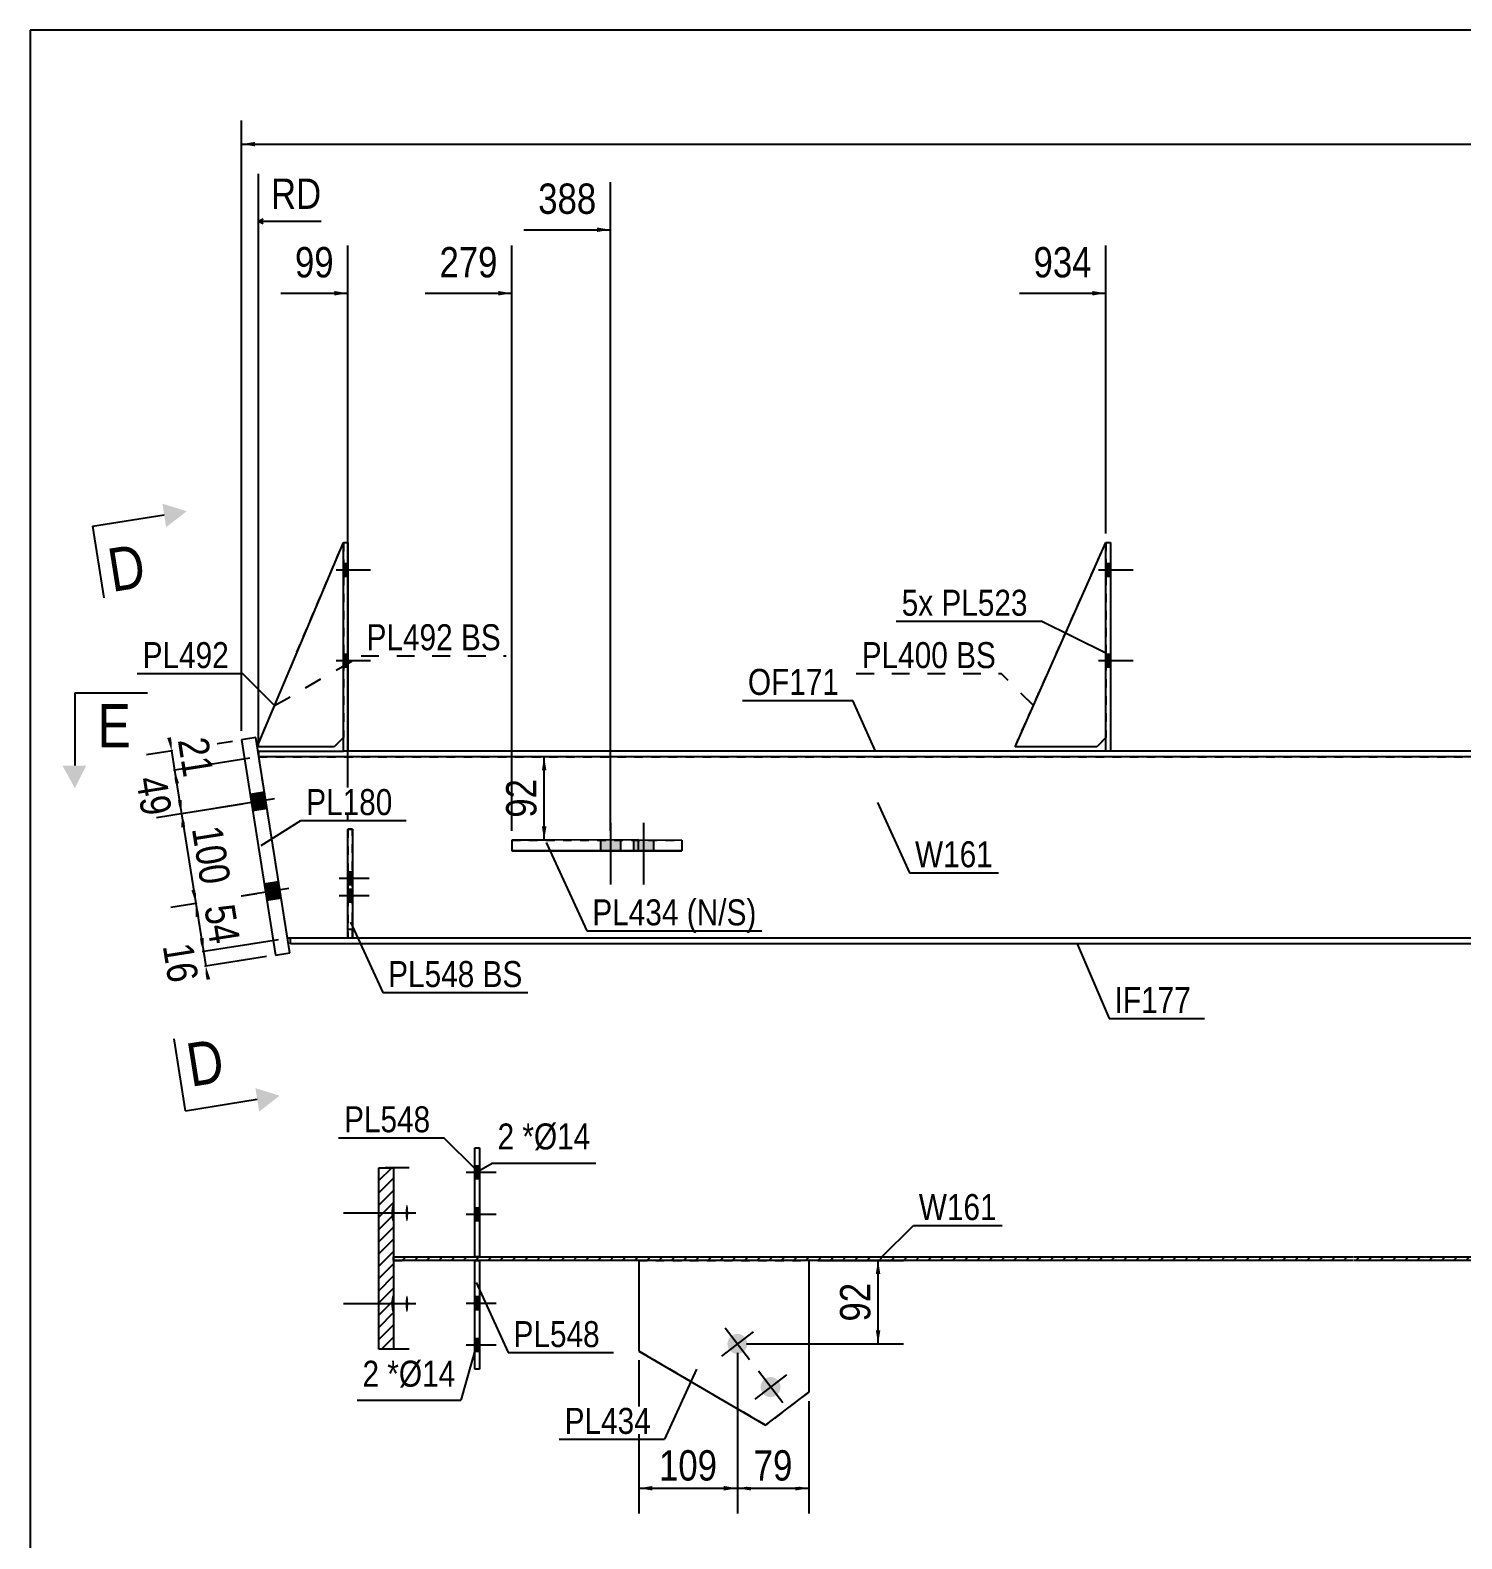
# Model space of a CAD drawing. Header units: millimetres. Extents: x -28 to 375, y -187 to 90.
# Drawn here: x -25.2 to 132.5, y -76.2 to 90 of the extents above; entities that cross this region are included whole.
import ezdxf

# ---------------------------------------------------------------- set-up
doc = ezdxf.new("R2010")
doc.units = ezdxf.units.MM
doc.linetypes.add('DXK_LINE_DOT1', pattern=[1.8814, 0.9407, -0.9407])
doc.linetypes.add('DXK_LINE_DOT2', pattern=[3.9198, 1.9599, -1.9599])
doc.styles.add('Arial Narrow', font='ARIALN.TTF', dxfattribs={"height": 0.2})

# ---------------------------------------------------------------- blocks, each defined once
blk = doc.blocks.new('Unknown-626819748-1210')
at = {"color": 5, "linetype": 'Continuous'}
for p, q in [((374.82, 90.05), (-25.18, 90.05)), ((-25.18, 90.05), (-25.18, -186.95))]:
    blk.add_line(p, q, dxfattribs=at)
blk = doc.blocks.new('Part-626819748-1456 - 1231')
at = {"color": 2, "linetype": 'Continuous'}
for p, q in [((93.32, 10.6), (93.32, 33.6)), ((93.32, 33.6), (93.82, 33.6)), ((93.82, 33.6), (93.82, 10.6)), ((93.82, 10.6), (93.32, 10.6))]:
    blk.add_line(p, q, dxfattribs=at)
blk = doc.blocks.new('Part-626819748-2489 - 1231')
at = {"color": 7, "linetype": 'DXK_LINE_DOT1'}
for p, q in [((83.32, 11.1), (93.32, 33.6)), ((93.32, 12.1), (92.32, 11.1)), ((92.32, 11.1), (83.32, 11.1))]:
    blk.add_line(p, q, dxfattribs=at)
blk = doc.blocks.new('Part-626819748-1325 - 1231')
at = {"color": 2, "linetype": 'Continuous'}
for p, q in [((3.48, -10.6), (3.48, -10)), ((9.82, -10), (3.48, -10)), ((151.95, -10.6), (3.48, -10.6)), ((151.95, -10), (10.32, -10))]:
    blk.add_line(p, q, dxfattribs=at)
at = {"color": 7, "linetype": 'DXK_LINE_DOT1'}
for p, q in [((10.32, -10), (9.82, -10)), ((151.95, -10), (151.95, -10.6))]:
    blk.add_line(p, q, dxfattribs=at)
blk = doc.blocks.new('Bolt-626819748-1555 - 1231')
at = {"linetype": 'Continuous'}
for points in [[(93.82, 29.9), (93.82, 31.3), (93.32, 31.3), (93.32, 29.9)], [(93.82, 29.9), (93.82, 31.3), (93.32, 31.3), (93.32, 29.9)], [(93.82, 29.9), (93.82, 31.3), (93.32, 31.3), (93.32, 29.9)], [(93.82, 19.9), (93.82, 21.3), (93.32, 21.3), (93.32, 19.9)], [(93.82, 19.9), (93.82, 21.3), (93.32, 21.3), (93.32, 19.9)], [(93.82, 19.9), (93.82, 21.3), (93.32, 21.3), (93.32, 19.9)]]:
    blk.add_hatch(color=3, dxfattribs=at).paths.add_polyline_path(points)
at = {"color": 3, "linetype": 'Continuous'}
for p, q in [((92.52, 30.6), (96.32, 30.6)), ((92.52, 30.6), (96.32, 30.6)), ((92.52, 30.6), (96.32, 30.6)), ((93.32, 31.3), (93.82, 31.3)), ((93.32, 31.3), (93.82, 31.3)), ((93.32, 31.3), (93.82, 31.3)), ((93.32, 29.9), (93.82, 29.9)), ((93.32, 29.9), (93.82, 29.9)), ((93.32, 29.9), (93.82, 29.9)), ((92.52, 20.6), (96.32, 20.6)), ((92.52, 20.6), (96.32, 20.6)), ((92.52, 20.6), (96.32, 20.6)), ((93.32, 21.3), (93.82, 21.3)), ((93.32, 21.3), (93.82, 21.3)), ((93.32, 21.3), (93.82, 21.3)), ((93.32, 19.9), (93.82, 19.9)), ((93.32, 19.9), (93.82, 19.9)), ((93.32, 19.9), (93.82, 19.9))]:
    blk.add_line(p, q, dxfattribs=at)
blk = doc.blocks.new('Bolt-626819748-1257 - 1231')
at = {"linetype": 'Continuous'}
for points in [[(39.85, 0.82), (37.65, 0.82), (37.65, -0.38), (39.85, -0.38)], [(43.5, 0.82), (41.3, 0.82), (41.3, -0.38), (43.5, -0.38)]]:
    blk.add_hatch(color=3, dxfattribs=at).paths.add_polyline_path(points)
at = {"color": 3, "linetype": 'Continuous'}
for p, q in [((38.75, 2.72), (38.75, -4.08)), ((42.4, 2.73), (42.4, -4.07)), ((37.65, 0.82), (37.65, -0.38)), ((39.85, 0.82), (39.85, -0.38)), ((41.3, 0.82), (41.3, -0.38)), ((43.5, 0.82), (43.5, -0.38))]:
    blk.add_line(p, q, dxfattribs=at)
blk = doc.blocks.new('Part-626819748-2485 - 1231')
at = {"color": 7, "linetype": 'DXK_LINE_DOT1'}
for p, q in [((-0.18, 11.1), (9.32, 33.6)), ((9.32, 12.1), (8.32, 11.1)), ((8.32, 11.1), (-0.18, 11.1))]:
    blk.add_line(p, q, dxfattribs=at)
blk = doc.blocks.new('Part-626819748-1281 - 1231')
at = {"color": 2, "linetype": 'Continuous'}
for p, q in [((-0.33, 12.1), (-1.91, 11.85)), ((-1.91, 11.85), (1.85, -11.85)), ((3.43, -11.6), (-0.33, 12.1)), ((1.85, -11.85), (3.43, -11.6))]:
    blk.add_line(p, q, dxfattribs=at)
blk = doc.blocks.new('Part-626819748-1303 - 1231')
at = {"color": 2, "linetype": 'Continuous'}
for p, q in [((0, 10), (0, 10.6)), ((0, 10.6), (9.32, 10.6)), ((354.37, 10), (0, 10)), ((93.32, 10.6), (9.82, 10.6)), ((177.32, 10.6), (93.82, 10.6))]:
    blk.add_line(p, q, dxfattribs=at)
at = {"color": 7, "linetype": 'DXK_LINE_DOT1'}
for p, q in [((9.82, 10.6), (9.32, 10.6)), ((93.82, 10.6), (93.32, 10.6))]:
    blk.add_line(p, q, dxfattribs=at)
blk = doc.blocks.new('Part-626819748-1400 - 1231')
at = {"color": 2, "linetype": 'Continuous'}
for p, q in [((9.32, 10.6), (9.32, 33.6)), ((9.32, 33.6), (9.82, 33.6)), ((9.82, 33.6), (9.82, 10.6)), ((9.82, 10.6), (9.32, 10.6))]:
    blk.add_line(p, q, dxfattribs=at)
blk = doc.blocks.new('Part-626819748-1422 - 1231')
at = {"color": 2, "linetype": 'Continuous'}
for p, q in [((-0.18, 11.1), (9.32, 33.6)), ((9.32, 12.1), (8.32, 11.1)), ((8.32, 11.1), (-0.18, 11.1))]:
    blk.add_line(p, q, dxfattribs=at)
at = {"color": 7, "linetype": 'DXK_LINE_DOT1'}
blk.add_line((9.32, 33.6), (9.32, 12.1), dxfattribs=at)
blk = doc.blocks.new('Part-626819748-1444 - 1231')
at = {"color": 2, "linetype": 'Continuous'}
for p, q in [((9.82, -10), (9.82, 2)), ((9.82, 2), (10.32, 2)), ((10.32, 2), (10.32, -10)), ((10.32, -10), (9.82, -10))]:
    blk.add_line(p, q, dxfattribs=at)
at = {"color": 7, "linetype": 'DXK_LINE_DOT1'}
blk.add_line((9.82, -9), (10.32, -9), dxfattribs=at)
blk = doc.blocks.new('Part-626819748-2478 - 1231')
at = {"color": 2, "linetype": 'Continuous'}
for p, q in [((83.32, 11.1), (93.32, 33.6)), ((93.32, 12.1), (92.32, 11.1)), ((92.32, 11.1), (83.32, 11.1))]:
    blk.add_line(p, q, dxfattribs=at)
at = {"color": 7, "linetype": 'DXK_LINE_DOT1'}
blk.add_line((93.32, 33.6), (93.32, 12.1), dxfattribs=at)
blk = doc.blocks.new('Part-626819748-1512 - 1231')
at = {"color": 2, "linetype": 'Continuous'}
for p, q in [((41.85, 0.83), (27.88, 0.82)), ((27.88, 0.82), (27.88, -0.38)), ((41.85, -0.37), (41.85, 0.83)), ((41.85, 0.83), (46.61, 0.82)), ((46.61, 0.82), (46.61, -0.38)), ((41.85, -0.37), (27.88, -0.38)), ((27.88, -0.38), (46.61, -0.38)), ((27.88, -0.38), (27.88, -0.38)), ((27.88, -0.38), (27.88, -0.38)), ((46.61, -0.38), (41.85, -0.37)), ((46.61, -0.38), (46.61, -0.38)), ((46.61, -0.38), (46.61, -0.38))]:
    blk.add_line(p, q, dxfattribs=at)
at = {"color": 7, "linetype": 'DXK_LINE_DOT1'}
blk.add_line((27.88, 0.82), (46.61, 0.82), dxfattribs=at)
blk = doc.blocks.new('Bolt-626819748-2490 - 1231')
at = {"linetype": 'Continuous'}
for points in [[(9.82, -2.69), (9.82, -4.09), (10.32, -4.09), (10.32, -2.69)], [(9.82, -4.6), (9.82, -6), (10.32, -6), (10.32, -4.6)]]:
    blk.add_hatch(color=3, dxfattribs=at).paths.add_polyline_path(points)
at = {"color": 3, "linetype": 'Continuous'}
for p, q in [((9.82, -2.69), (10.32, -2.69)), ((8.87, -3.39), (12.17, -3.39)), ((9.82, -4.09), (10.32, -4.09)), ((9.82, -4.6), (10.32, -4.6)), ((8.87, -5.3), (12.17, -5.3)), ((9.82, -6), (10.32, -6))]:
    blk.add_line(p, q, dxfattribs=at)
blk = doc.blocks.new('Part-626819748-1550 - 1231')
at = {"color": 7, "linetype": 'DXK_LINE_DOT1'}
for p, q in [((3.18, -10), (0, 10)), ((0, 10), (354.37, 10)), ((9.82, -10), (3.48, -10)), ((345.01, -10), (10.32, -10))]:
    blk.add_line(p, q, dxfattribs=at)
at = {"color": 2, "linetype": 'Continuous'}
blk.add_line((3.48, -10), (3.18, -10), dxfattribs=at)
blk = doc.blocks.new('Bolt-626819748-1551 - 1231')
at = {"linetype": 'Continuous'}
for points in [[(-0.96, 5.83), (-0.67, 4.05), (0.91, 4.3), (0.62, 6.08)], [(-0.96, 5.83), (-0.67, 4.05), (0.91, 4.3), (0.62, 6.08)], [(0.61, -4.05), (0.9, -5.83), (2.48, -5.58), (2.19, -3.8)], [(0.61, -4.05), (0.9, -5.83), (2.48, -5.58), (2.19, -3.8)]]:
    blk.add_hatch(color=3, dxfattribs=at).paths.add_polyline_path(points)
at = {"color": 3, "linetype": 'Continuous'}
for p, q in [((1.75, 5.35), (-4.67, 4.33)), ((1.75, 5.35), (-4.67, 4.33)), ((0.62, 6.08), (-0.96, 5.83)), ((0.62, 6.08), (-0.96, 5.83)), ((0.91, 4.3), (-0.67, 4.05)), ((0.91, 4.3), (-0.67, 4.05)), ((3.32, -4.53), (-3.1, -5.55)), ((3.32, -4.53), (-3.1, -5.55)), ((2.19, -3.8), (0.61, -4.05)), ((2.19, -3.8), (0.61, -4.05)), ((2.48, -5.58), (0.9, -5.83)), ((2.48, -5.58), (0.9, -5.83))]:
    blk.add_line(p, q, dxfattribs=at)
blk = doc.blocks.new('Bolt-626819748-1553 - 1231')
at = {"linetype": 'Continuous'}
for points in [[(9.82, 29.9), (9.82, 31.3), (9.32, 31.3), (9.32, 29.9)], [(9.82, 29.9), (9.82, 31.3), (9.32, 31.3), (9.32, 29.9)], [(9.82, 29.9), (9.82, 31.3), (9.32, 31.3), (9.32, 29.9)], [(9.82, 19.9), (9.82, 21.3), (9.32, 21.3), (9.32, 19.9)], [(9.82, 19.9), (9.82, 21.3), (9.32, 21.3), (9.32, 19.9)], [(9.82, 19.9), (9.82, 21.3), (9.32, 21.3), (9.32, 19.9)]]:
    blk.add_hatch(color=3, dxfattribs=at).paths.add_polyline_path(points)
at = {"color": 3, "linetype": 'Continuous'}
for p, q in [((8.52, 30.6), (12.32, 30.6)), ((8.52, 30.6), (12.32, 30.6)), ((8.52, 30.6), (12.32, 30.6)), ((9.32, 31.3), (9.82, 31.3)), ((9.32, 31.3), (9.82, 31.3)), ((9.32, 31.3), (9.82, 31.3)), ((9.32, 29.9), (9.82, 29.9)), ((9.32, 29.9), (9.82, 29.9)), ((9.32, 29.9), (9.82, 29.9)), ((8.52, 20.6), (12.32, 20.6)), ((8.52, 20.6), (12.32, 20.6)), ((8.52, 20.6), (12.32, 20.6)), ((9.32, 21.3), (9.82, 21.3)), ((9.32, 21.3), (9.82, 21.3)), ((9.32, 21.3), (9.82, 21.3)), ((9.32, 19.9), (9.82, 19.9)), ((9.32, 19.9), (9.82, 19.9)), ((9.32, 19.9), (9.82, 19.9))]:
    blk.add_line(p, q, dxfattribs=at)
blk = doc.blocks.new('Part-626819748-2482 - 1231')
at = {"color": 7, "linetype": 'DXK_LINE_DOT1'}
for p, q in [((9.82, 2), (9.82, -10)), ((10.32, 2), (9.82, 2)), ((10.32, -10), (10.32, 2))]:
    blk.add_line(p, q, dxfattribs=at)
blk = doc.blocks.new('Bolt-626819748-2505 - 1231')
at = {"color": 3, "linetype": 'DXK_LINE_DOT2'}
for p, q in [((9.82, -2.69), (10.32, -2.69)), ((8.87, -3.39), (12.17, -3.39)), ((9.82, -4.09), (10.32, -4.09)), ((9.82, -4.6), (10.32, -4.6)), ((8.87, -5.3), (12.17, -5.3)), ((9.82, -6), (10.32, -6))]:
    blk.add_line(p, q, dxfattribs=at)
blk = doc.blocks.new('Part-626819748-2295 - 2293')
at = {"linetype": 'Continuous'}
h = blk.add_hatch(dxfattribs=at)
h.set_pattern_fill('', scale=0.3, style=0, pattern_type=0)
h.set_pattern_definition([(45, (14.8545, -55.2886), (-0.67352, 0.67352), [])])
h.paths.add_polyline_path([(13.23, -55.29), (14.85, -55.29), (14.85, -35.29), (13.23, -35.29)])
at = {"color": 7, "linetype": 'DXK_LINE_DOT1'}
for p, q in [((14.85, -35.29), (13.23, -35.29)), ((14.85, -55.29), (13.23, -55.29))]:
    blk.add_line(p, q, dxfattribs=at)
at = {"color": 2, "linetype": 'Continuous'}
for p, q in [((13.23, -55.29), (13.23, -35.29)), ((13.23, -35.29), (14.85, -35.29)), ((16.57, -35.29), (14.85, -35.29)), ((14.85, -35.29), (14.85, -55.29)), ((14.85, -55.29), (13.23, -55.29)), ((16.57, -55.29), (14.85, -55.29))]:
    blk.add_line(p, q, dxfattribs=at)
blk = doc.blocks.new('Part-626819748-2311 - 2293')
at = {"linetype": 'Continuous'}
h = blk.add_hatch(dxfattribs=at)
h.set_pattern_fill('', scale=0.3, style=0, pattern_type=0)
h.set_pattern_definition([(45, (332.3552, -45.4886), (-0.6735192, 0.6735192), [])])
h.paths.add_polyline_path([(14.85, -45.49), (332.36, -45.49), (332.36, -45.09), (14.85, -45.09)])
at = {"color": 7, "linetype": 'DXK_LINE_DOT1'}
for p, q in [((14.85, -45.09), (16.57, -45.09)), ((14.85, -45.49), (16.57, -45.49))]:
    blk.add_line(p, q, dxfattribs=at)
at = {"color": 2, "linetype": 'Continuous'}
for p, q in [((14.85, -45.49), (14.85, -45.09)), ((14.85, -45.09), (120.6, -45.09)), ((120.6, -45.49), (14.85, -45.49)), ((120.7, -45.09), (242.95, -45.09)), ((242.95, -45.49), (120.7, -45.49))]:
    blk.add_line(p, q, dxfattribs=at)
blk = doc.blocks.new('Part-626819748-3486 - 2293')
at = {"color": 2, "linetype": 'Continuous'}
for p, q in [((23.81, -45.09), (23.81, -33.09)), ((23.81, -33.09), (24.31, -33.09)), ((24.31, -33.09), (24.31, -45.09))]:
    blk.add_line(p, q, dxfattribs=at)
at = {"color": 7, "linetype": 'DXK_LINE_DOT1'}
blk.add_line((24.31, -45.09), (23.81, -45.09), dxfattribs=at)
blk = doc.blocks.new('Bolt-626819748-2306 - 2293')
at = {"linetype": 'Continuous'}
for points in [[(14.61, -40.29), (14.61, -40.1), (14.62, -39.92), (14.64, -39.76), (14.66, -39.62), (14.68, -39.51), (14.71, -39.43), (14.74, -39.39), (14.77, -39.39), (14.79, -39.43), (14.82, -39.51), (14.84, -39.62), (14.86, -39.76), (14.88, -39.92), (14.89, -40.1), (14.89, -40.29), (14.89, -40.48), (14.88, -40.65), (14.86, -40.82), (14.84, -40.96), (14.82, -41.07), (14.79, -41.14), (14.77, -41.18), (14.74, -41.18), (14.71, -41.14), (14.68, -41.07), (14.66, -40.96), (14.64, -40.82), (14.62, -40.65), (14.61, -40.48)], [(16.18, -40.29), (16.18, -40.1), (16.19, -39.92), (16.21, -39.76), (16.23, -39.62), (16.25, -39.51), (16.28, -39.43), (16.31, -39.39), (16.34, -39.39), (16.36, -39.43), (16.39, -39.51), (16.42, -39.62), (16.44, -39.76), (16.45, -39.92), (16.46, -40.1), (16.46, -40.29), (16.46, -40.48), (16.45, -40.65), (16.44, -40.82), (16.42, -40.96), (16.39, -41.07), (16.36, -41.14), (16.34, -41.18), (16.31, -41.18), (16.28, -41.14), (16.25, -41.07), (16.23, -40.96), (16.21, -40.82), (16.19, -40.65), (16.18, -40.48)], [(14.61, -50.29), (14.61, -50.1), (14.62, -49.92), (14.64, -49.76), (14.66, -49.62), (14.68, -49.51), (14.71, -49.43), (14.74, -49.39), (14.77, -49.39), (14.79, -49.43), (14.82, -49.51), (14.84, -49.62), (14.86, -49.76), (14.88, -49.92), (14.89, -50.1), (14.89, -50.29), (14.89, -50.48), (14.88, -50.65), (14.86, -50.82), (14.84, -50.96), (14.82, -51.07), (14.79, -51.14), (14.77, -51.18), (14.74, -51.18), (14.71, -51.14), (14.68, -51.07), (14.66, -50.96), (14.64, -50.82), (14.62, -50.65), (14.61, -50.48)], [(16.18, -50.29), (16.18, -50.1), (16.19, -49.92), (16.21, -49.76), (16.23, -49.62), (16.25, -49.51), (16.28, -49.43), (16.31, -49.39), (16.34, -49.39), (16.36, -49.43), (16.39, -49.51), (16.42, -49.62), (16.44, -49.76), (16.45, -49.92), (16.46, -50.1), (16.46, -50.29), (16.46, -50.48), (16.45, -50.65), (16.44, -50.82), (16.42, -50.96), (16.39, -51.07), (16.36, -51.14), (16.34, -51.18), (16.31, -51.18), (16.28, -51.14), (16.25, -51.07), (16.23, -50.96), (16.21, -50.82), (16.19, -50.65), (16.18, -50.48)]]:
    blk.add_hatch(color=3, dxfattribs=at).paths.add_polyline_path(points)
at = {"color": 3, "linetype": 'Continuous'}
for p, q in [((15.74, -40.29), (9.32, -40.29)), ((17.31, -40.29), (10.89, -40.29)), ((15.74, -50.29), (9.32, -50.29)), ((17.31, -50.29), (10.89, -50.29))]:
    blk.add_line(p, q, dxfattribs=at)
blk = doc.blocks.new('Bolt-626819748-2298 - 2293')
at = {"linetype": 'Continuous'}
for points in [[(51.86, -55.36), (51.74, -55.17), (51.66, -54.95), (51.63, -54.72), (51.65, -54.49), (51.72, -54.27), (51.83, -54.07), (51.97, -53.9), (52.16, -53.76), (52.36, -53.66), (52.59, -53.6), (52.82, -53.6), (53.04, -53.64), (53.26, -53.73), (53.45, -53.86), (53.6, -54.02), (53.72, -54.22), (53.8, -54.44), (53.83, -54.66), (53.81, -54.89), (53.75, -55.11), (53.64, -55.32), (53.49, -55.49), (53.31, -55.63), (53.1, -55.73), (52.88, -55.78), (52.65, -55.79), (52.42, -55.75), (52.21, -55.66), (52.02, -55.53)], [(55.52, -60.12), (55.4, -59.93), (55.32, -59.71), (55.29, -59.48), (55.31, -59.25), (55.37, -59.03), (55.48, -58.83), (55.63, -58.65), (55.81, -58.51), (56.02, -58.41), (56.25, -58.36), (56.47, -58.35), (56.7, -58.4), (56.91, -58.48), (57.1, -58.61), (57.26, -58.78), (57.38, -58.98), (57.46, -59.19), (57.49, -59.42), (57.47, -59.65), (57.41, -59.87), (57.3, -60.07), (57.15, -60.25), (56.97, -60.39), (56.76, -60.49), (56.53, -60.54), (56.3, -60.55), (56.08, -60.51), (55.87, -60.42), (55.68, -60.29)]]:
    blk.add_hatch(color=3, dxfattribs=at).paths.add_polyline_path(points)
at = {"color": 3, "linetype": 'Continuous'}
for p, q in [((54.07, -56.44), (51.39, -52.95)), ((54.48, -53.35), (50.99, -56.04)), ((58.13, -58.11), (54.65, -60.79)), ((57.73, -61.2), (55.05, -57.71))]:
    blk.add_line(p, q, dxfattribs=at)
blk = doc.blocks.new('Part-626819748-2338 - 2293')
at = {"color": 2, "linetype": 'Continuous'}
for p, q in [((41.86, -45.49), (41.86, -55.49)), ((60.6, -45.49), (60.6, -60)), ((41.86, -55.49), (41.86, -55.49)), ((41.86, -55.49), (55.83, -63.66)), ((55.83, -63.66), (60.6, -60)), ((60.6, -60), (60.6, -60)), ((55.83, -63.66), (55.83, -63.66))]:
    blk.add_line(p, q, dxfattribs=at)
at = {"color": 7, "linetype": 'DXK_LINE_DOT1'}
for p, q in [((41.86, -45.49), (60.6, -45.49)), ((41.86, -45.49), (60.6, -45.49)), ((55.83, -63.66), (41.86, -55.49)), ((60.6, -60), (55.83, -63.66))]:
    blk.add_line(p, q, dxfattribs=at)
blk = doc.blocks.new('Bolt-626819748-3494 - 2293')
at = {"linetype": 'Continuous'}
for points in [[(23.81, -49.49), (23.81, -50.89), (24.31, -50.89), (24.31, -49.49)], [(23.81, -54.11), (23.81, -55.51), (24.31, -55.51), (24.31, -54.11)]]:
    blk.add_hatch(color=3, dxfattribs=at).paths.add_polyline_path(points)
at = {"color": 3, "linetype": 'Continuous'}
for p, q in [((23.81, -49.49), (24.31, -49.49)), ((22.86, -50.19), (26.16, -50.19)), ((23.81, -50.89), (24.31, -50.89)), ((22.86, -54.81), (26.16, -54.81)), ((23.81, -54.11), (24.31, -54.11)), ((23.81, -55.51), (24.31, -55.51))]:
    blk.add_line(p, q, dxfattribs=at)
blk = doc.blocks.new('Part-626819748-2385 - 2293')
at = {"color": 2, "linetype": 'Continuous'}
for p, q in [((23.81, -57.49), (23.81, -45.49)), ((24.31, -45.49), (24.31, -57.49)), ((24.31, -57.49), (23.81, -57.49))]:
    blk.add_line(p, q, dxfattribs=at)
at = {"color": 7, "linetype": 'DXK_LINE_DOT1'}
blk.add_line((23.81, -45.49), (24.31, -45.49), dxfattribs=at)
blk = doc.blocks.new('Bolt-626819748-3509 - 2293')
at = {"linetype": 'Continuous'}
for points in [[(24.31, -36.47), (24.31, -35.07), (23.81, -35.07), (23.81, -36.47)], [(24.31, -41.09), (24.31, -39.69), (23.81, -39.69), (23.81, -41.09)]]:
    blk.add_hatch(color=3, dxfattribs=at).paths.add_polyline_path(points)
at = {"color": 3, "linetype": 'Continuous'}
for p, q in [((22.86, -35.77), (26.16, -35.77)), ((23.81, -35.07), (24.31, -35.07)), ((23.81, -36.47), (24.31, -36.47)), ((23.81, -39.69), (24.31, -39.69)), ((22.86, -40.39), (26.16, -40.39)), ((23.81, -41.09), (24.31, -41.09))]:
    blk.add_line(p, q, dxfattribs=at)
blk = doc.blocks.new('StraightDimension-626819748-1560 - 1231')
at = {"linetype": 'Continuous'}
for points in [[(-9.59, 12.15), (-9.6, 10.63), (-10.09, 12.07)], [(-9.28, 7.01), (-9.27, 8.53), (-8.79, 7.08)]]:
    blk.add_hatch(color=4, dxfattribs=at).paths.add_polyline_path(points)
at = {"color": 4, "linetype": 'Continuous'}
for p, q in [((-2.9, 11.69), (-12.37, 10.19)), ((-9.6, 10.63), (-9.27, 8.53)), ((-0.99, 9.84), (-12.03, 8.09))]:
    blk.add_line(p, q, dxfattribs=at)
at = {"color": 0}
blk.add_wipeout([(-8.84, 6.8), (-4, 7.57), (-4.89, 13.17), (-9.73, 12.4)], dxfattribs=at)
at = {"color": 4, "style": 'Arial Narrow'}
blk.add_text('21', height=3.34, rotation=-80.9647, dxfattribs=at).set_placement((-8.93, 11.82))
blk = doc.blocks.new('StraightDimension-626819748-1580 - 1231')
at = {"linetype": 'Continuous'}
for points in [[(-9.28, 7.01), (-9.27, 8.53), (-8.79, 7.08)], [(-8.49, 5.24), (-8.5, 3.72), (-8.99, 5.16)]]:
    blk.add_hatch(color=4, dxfattribs=at).paths.add_polyline_path(points)
at = {"color": 4, "linetype": 'Continuous'}
for p, q in [((-0.99, 9.84), (-11.84, 8.12)), ((-9.27, 8.53), (-8.5, 3.72)), ((-1.8, 4.78), (-11.07, 3.31))]:
    blk.add_line(p, q, dxfattribs=at)
at = {"color": 0}
blk.add_wipeout([(-13.43, 2.53), (-8.59, 3.3), (-9.48, 8.89), (-14.32, 8.13)], dxfattribs=at)
at = {"color": 4, "style": 'Arial Narrow'}
blk.add_text('49', height=3.34, rotation=-80.9647, dxfattribs=at).set_placement((-13.52, 7.54))
blk = doc.blocks.new('StraightDimension-626819748-1593 - 1231')
at = {"linetype": 'Continuous'}
for points in [[(-8.52, 2.19), (-8.5, 3.72), (-8.02, 2.27)], [(-6.92, -4.64), (-6.93, -6.16), (-7.42, -4.72)]]:
    blk.add_hatch(color=4, dxfattribs=at).paths.add_polyline_path(points)
at = {"color": 4, "linetype": 'Continuous'}
for p, q in [((-1.8, 4.78), (-11.27, 3.28)), ((-8.5, 3.72), (-6.93, -6.16)), ((-0.23, -5.1), (-9.7, -6.6))]:
    blk.add_line(p, q, dxfattribs=at)
at = {"color": 0}
blk.add_wipeout([(-6.96, -5.05), (-2.12, -4.28), (-3.34, 3.42), (-8.18, 2.65)], dxfattribs=at)
at = {"color": 4, "style": 'Arial Narrow'}
blk.add_text('100', height=3.34, rotation=-80.9647, dxfattribs=at).set_placement((-7.38, 2.07))
blk = doc.blocks.new('StraightDimension-626819748-1604 - 1231')
at = {"linetype": 'Continuous'}
for points in [[(-6.95, -7.68), (-6.93, -6.16), (-6.45, -7.6)], [(-6.08, -9.95), (-6.09, -11.47), (-6.57, -10.03)]]:
    blk.add_hatch(color=4, dxfattribs=at).paths.add_polyline_path(points)
at = {"color": 4, "linetype": 'Continuous'}
for p, q in [((-0.23, -5.1), (-9.7, -6.6)), ((-6.93, -6.16), (-6.09, -11.47)), ((2.19, -10.16), (-8.85, -11.91))]:
    blk.add_line(p, q, dxfattribs=at)
at = {"color": 0}
blk.add_wipeout([(-5.92, -11.59), (-1.08, -10.82), (-1.97, -5.23), (-6.81, -6)], dxfattribs=at)
at = {"color": 4, "style": 'Arial Narrow'}
blk.add_text('54', height=3.34, rotation=-80.9647, dxfattribs=at).set_placement((-6.01, -6.58))
blk = doc.blocks.new('StraightDimension-626819748-1625 - 1231')
at = {"linetype": 'Continuous'}
for points in [[(-6.08, -9.95), (-6.09, -11.47), (-6.57, -10.03)], [(-5.85, -14.59), (-5.83, -13.07), (-5.35, -14.52)]]:
    blk.add_hatch(color=4, dxfattribs=at).paths.add_polyline_path(points)
at = {"color": 4, "linetype": 'Continuous'}
for p, q in [((2.19, -10.16), (-8.66, -11.88)), ((-6.09, -11.47), (-5.83, -13.07)), ((0.87, -12.01), (-8.4, -13.48))]:
    blk.add_line(p, q, dxfattribs=at)
at = {"color": 0}
blk.add_wipeout([(-10.5, -15.86), (-5.67, -15.1), (-6.56, -9.5), (-11.39, -10.27)], dxfattribs=at)
at = {"color": 4, "style": 'Arial Narrow'}
blk.add_text('16', height=3.34, rotation=-80.9647, dxfattribs=at).set_placement((-10.59, -10.85))
blk = doc.blocks.new('StraightDimension-626819748-1674 - 1231')
at = {"linetype": 'Continuous'}
blk.add_hatch(color=4, dxfattribs=at).paths.add_polyline_path([(-0.41, 77.24), (-1.91, 77.49), (-0.41, 77.74)])
at = {"color": 4, "linetype": 'Continuous'}
for p, q in [((-1.91, 12.85), (-1.91, 80.09)), ((-1.91, 77.49), (354.37, 77.49))]:
    blk.add_line(p, q, dxfattribs=at)
blk = doc.blocks.new('StraightDimension-626819748-1684 - 1231')
at = {"linetype": 'Continuous'}
for points in [[(31.19, 8.5), (31.44, 10), (31.69, 8.5)], [(31.69, 2.32), (31.44, 0.82), (31.19, 2.32)]]:
    blk.add_hatch(color=4, dxfattribs=at).paths.add_polyline_path(points)
at = {"color": 4, "linetype": 'Continuous'}
for p, q in [((32.62, 10), (28.84, 10)), ((31.44, 0.82), (31.44, 10)), ((32.62, 0.82), (28.84, 0.82))]:
    blk.add_line(p, q, dxfattribs=at)
at = {"color": 0}
blk.add_wipeout([(31.29, 8.24), (26.39, 8.24), (26.39, 2.58), (31.29, 2.58)], dxfattribs=at)
at = {"color": 4, "style": 'Arial Narrow'}
blk.add_text('92', height=3.34, rotation=90.0002, dxfattribs=at).set_placement((30.59, 3.28))
blk = doc.blocks.new('StraightDimension-626819748-4926 - 1231')
at = {"linetype": 'Continuous'}
blk.add_hatch(color=4, dxfattribs=at).paths.add_polyline_path([(91.82, 61.31), (93.32, 61.06), (91.82, 60.81)])
at = {"color": 4, "linetype": 'Continuous'}
for p, q in [((93.32, 34.6), (93.32, 66.31)), ((83.8, 61.06), (93.32, 61.06))]:
    blk.add_line(p, q, dxfattribs=at)
at = {"color": 0}
blk.add_wipeout([(92.46, 62.11), (92.46, 67.01), (84.66, 67.01), (84.66, 62.11)], dxfattribs=at)
at = {"color": 4, "style": 'Arial Narrow'}
blk.add_text('934', height=3.34, dxfattribs=at).set_placement((85.36, 62.81))
blk = doc.blocks.new('StraightDimension-626819748-4927 - 1231')
at = {"linetype": 'Continuous'}
blk.add_hatch(color=4, dxfattribs=at).paths.add_polyline_path([(37.25, 68.31), (38.75, 68.06), (37.25, 67.81)])
at = {"color": 4, "linetype": 'Continuous'}
for p, q in [((38.75, 1.83), (38.75, 73.31)), ((29.22, 68.06), (38.75, 68.06))]:
    blk.add_line(p, q, dxfattribs=at)
at = {"color": 0}
blk.add_wipeout([(37.88, 69.11), (37.88, 74.01), (30.09, 74.01), (30.09, 69.11)], dxfattribs=at)
at = {"color": 4, "style": 'Arial Narrow'}
blk.add_text('388', height=3.34, dxfattribs=at).set_placement((30.79, 69.81))
blk = doc.blocks.new('StraightDimension-626819748-4928 - 1231')
at = {"linetype": 'Continuous'}
blk.add_hatch(color=4, dxfattribs=at).paths.add_polyline_path([(26.38, 61.31), (27.88, 61.06), (26.38, 60.81)])
at = {"color": 4, "linetype": 'Continuous'}
for p, q in [((27.88, 1.82), (27.88, 66.31)), ((18.35, 61.06), (27.88, 61.06))]:
    blk.add_line(p, q, dxfattribs=at)
at = {"color": 0}
blk.add_wipeout([(27.01, 62.11), (27.01, 67.01), (19.21, 67.01), (19.21, 62.11)], dxfattribs=at)
at = {"color": 4, "style": 'Arial Narrow'}
blk.add_text('279', height=3.34, dxfattribs=at).set_placement((19.91, 62.81))
blk = doc.blocks.new('StraightDimension-626819748-4929 - 1231')
at = {"linetype": 'Continuous'}
blk.add_hatch(color=4, dxfattribs=at).paths.add_polyline_path([(8.32, 61.31), (9.82, 61.06), (8.32, 60.81)])
at = {"color": 4, "linetype": 'Continuous'}
for p, q in [((9.82, 3), (9.82, 66.31)), ((2.43, 61.06), (9.82, 61.06))]:
    blk.add_line(p, q, dxfattribs=at)
at = {"color": 0, "linetype": 'Continuous'}
blk.add_wipeout([(7.59, 69.66), (7.59, 74.56), (0.65, 74.56), (0.65, 69.66)], dxfattribs=at)
at = {"color": 4, "linetype": 'Continuous'}
for p, q in [((-0.03, 11), (-0.03, 74.21)), ((0.47, 69.21), (-0.03, 68.96)), ((0.47, 68.71), (-0.03, 68.96)), ((6.89, 68.96), (-0.03, 68.96))]:
    blk.add_line(p, q, dxfattribs=at)
at = {"color": 4, "linetype": 'Continuous', "style": 'Arial Narrow'}
blk.add_text('RD', height=3.34, dxfattribs=at).set_placement((1.35, 70.36))
at = {"color": 0}
blk.add_wipeout([(8.96, 62.11), (8.96, 67.01), (3.29, 67.01), (3.29, 62.11)], dxfattribs=at)
at = {"color": 4, "style": 'Arial Narrow'}
blk.add_text('99', height=3.34, dxfattribs=at).set_placement((3.99, 62.81))
blk = doc.blocks.new('StraightDimension-626819748-2398 - 2293')
at = {"linetype": 'Continuous'}
for points in [[(67.98, -46.99), (68.23, -45.49), (68.48, -46.99)], [(68.48, -53.19), (68.23, -54.69), (67.98, -53.19)]]:
    blk.add_hatch(color=4, dxfattribs=at).paths.add_polyline_path(points)
at = {"color": 4, "linetype": 'Continuous'}
for p, q in [((61.6, -45.49), (71.03, -45.49)), ((68.23, -54.69), (68.23, -45.49)), ((53.73, -54.69), (71.03, -54.69))]:
    blk.add_line(p, q, dxfattribs=at)
at = {"color": 0}
blk.add_wipeout([(68.08, -47.26), (63.18, -47.26), (63.18, -52.93), (68.08, -52.93)], dxfattribs=at)
at = {"color": 4, "style": 'Arial Narrow'}
blk.add_text('92', height=3.34, rotation=90.0002, dxfattribs=at).set_placement((67.38, -52.23))
blk = doc.blocks.new('StraightDimension-626819748-2449 - 2293')
at = {"linetype": 'Continuous'}
for points in [[(43.36, -70.85), (41.86, -70.6), (43.36, -70.35)], [(51.23, -70.35), (52.73, -70.6), (51.23, -70.85)]]:
    blk.add_hatch(color=4, dxfattribs=at).paths.add_polyline_path(points)
at = {"color": 4, "linetype": 'Continuous'}
for p, q in [((41.86, -56.49), (41.86, -73.4)), ((52.73, -55.69), (52.73, -73.4)), ((41.86, -70.6), (52.73, -70.6))]:
    blk.add_line(p, q, dxfattribs=at)
at = {"color": 0}
blk.add_wipeout([(51.2, -70.45), (51.2, -65.55), (43.4, -65.55), (43.4, -70.45)], dxfattribs=at)
at = {"color": 4, "style": 'Arial Narrow'}
blk.add_text('109', height=3.34, dxfattribs=at).set_placement((44.1, -69.75))
blk = doc.blocks.new('StraightDimension-626819748-2459 - 2293')
at = {"linetype": 'Continuous'}
for points in [[(54.23, -70.85), (52.73, -70.6), (54.23, -70.35)], [(59.1, -70.35), (60.6, -70.6), (59.1, -70.85)]]:
    blk.add_hatch(color=4, dxfattribs=at).paths.add_polyline_path(points)
at = {"color": 4, "linetype": 'Continuous'}
for p, q in [((52.73, -55.69), (52.73, -73.4)), ((60.6, -61), (60.6, -73.4)), ((52.73, -70.6), (60.6, -70.6))]:
    blk.add_line(p, q, dxfattribs=at)
at = {"color": 0}
blk.add_wipeout([(59.5, -70.45), (59.5, -65.55), (53.83, -65.55), (53.83, -70.45)], dxfattribs=at)
at = {"color": 4, "style": 'Arial Narrow'}
blk.add_text('79', height=3.34, dxfattribs=at).set_placement((54.53, -69.75))
blk = doc.blocks.new('SectionMark-626819748-1867 - 1231')
at = {"linetype": 'Continuous'}
for points in [[(-10.61, 37.88), (-7.94, 37.04), (-10.2, 35.29)], [(-0.37, -26.51), (2.29, -27.35), (0.04, -29.11)]]:
    blk.add_hatch(color=30, dxfattribs=at).paths.add_polyline_path(points)
at = {"color": 30, "linetype": 'Continuous'}
for p, q in [((-18.31, 35.39), (-10.41, 36.65)), ((-8.07, -29), (-0.17, -27.75))]:
    blk.add_line(p, q, dxfattribs=at)
at = {"color": 0, "linetype": 'Continuous'}
for points in [[(-12.24, 28.76), (-13.03, 33.7), (-16.93, 33.08), (-16.15, 28.14)], [(-3.57, -25.76), (-4.36, -20.82), (-8.27, -21.44), (-7.48, -26.38)]]:
    blk.add_wipeout(points, dxfattribs=at)
at = {"color": 30, "linetype": 'Continuous'}
for p, q in [((-18.31, 35.39), (-17.06, 27.49)), ((-8.07, -29), (-9.33, -21.1))]:
    blk.add_line(p, q, dxfattribs=at)
at = {"color": 6, "linetype": 'Continuous', "style": 'Arial Narrow'}
for p in [(-16.15, 28.14), (-7.48, -26.38)]:
    blk.add_text('D', height=4.77, rotation=9.0355, dxfattribs=at).set_placement(p)
blk = doc.blocks.new('Mark-626819748-2522 - 1231')
at = {"color": 7, "linetype": 'Continuous'}
blk.add_line((1.75, 15.63), (-1.78, 19.16), dxfattribs=at)
at = {"color": 0}
blk.add_wipeout([(-3.28, 19.76), (-3.28, 22.76), (-12.79, 22.76), (-12.79, 19.76)], dxfattribs=at)
blk.add_wipeout([(-3.28, 19.76), (-3.28, 22.76), (-12.79, 22.76), (-12.79, 19.76)], dxfattribs=at)
at = {"color": 7, "linetype": 'Continuous'}
blk.add_line((-13.39, 19.16), (-1.78, 19.16), dxfattribs=at)
at = {"color": 3, "style": 'Arial Narrow'}
blk.add_text('PL492', height=2.863, dxfattribs=at).set_placement((-12.79, 19.76))
blk = doc.blocks.new('Mark-626819748-1276 - 1231')
at = {"color": 0}
blk.add_wipeout([(14.73, 3.57), (14.73, 6.57), (5.23, 6.57), (5.23, 3.57)], dxfattribs=at)
blk.add_wipeout([(14.73, 3.57), (14.73, 6.57), (5.23, 6.57), (5.23, 3.57)], dxfattribs=at)
at = {"color": 7, "linetype": 'Continuous'}
for p, q in [((0.28, 0.22), (4.63, 2.97)), ((4.63, 2.97), (16.23, 2.97))]:
    blk.add_line(p, q, dxfattribs=at)
at = {"color": 3, "style": 'Arial Narrow'}
blk.add_text('PL180', height=2.863, dxfattribs=at).set_placement((5.23, 3.57))
blk = doc.blocks.new('SectionMark-626819748-1869 - 1231')
at = {"linetype": 'Continuous'}
blk.add_hatch(color=30, dxfattribs=at).paths.add_polyline_path([(-19.01, 9.03), (-20.26, 6.53), (-21.64, 9.03)])
at = {"color": 30, "linetype": 'Continuous'}
for q in [(-12.26, 17.03), (-20.26, 9.03)]:
    blk.add_line((-20.26, 17.03), q, dxfattribs=at)
at = {"color": 0, "linetype": 'Continuous'}
blk.add_wipeout([(-14.11, 11.03), (-14.11, 16.03), (-17.76, 16.03), (-17.76, 11.03)], dxfattribs=at)
at = {"color": 6, "linetype": 'Continuous', "style": 'Arial Narrow'}
blk.add_text('E', height=4.77, dxfattribs=at).set_placement((-17.76, 11.03))
blk = doc.blocks.new('Mark-626819748-1299 - 1231')
at = {"color": 7, "linetype": 'Continuous'}
blk.add_line((67.94, 10.6), (65.44, 16.21), dxfattribs=at)
at = {"color": 0}
blk.add_wipeout([(63.94, 16.81), (63.94, 19.81), (53.89, 19.81), (53.89, 16.81)], dxfattribs=at)
blk.add_wipeout([(63.94, 16.81), (63.94, 19.81), (53.89, 19.81), (53.89, 16.81)], dxfattribs=at)
at = {"color": 7, "linetype": 'Continuous'}
blk.add_line((53.29, 16.21), (65.44, 16.21), dxfattribs=at)
at = {"color": 3, "style": 'Arial Narrow'}
blk.add_text('OF171', height=2.863, dxfattribs=at).set_placement((53.89, 16.81))
blk = doc.blocks.new('Mark-626819748-1321 - 1231')
at = {"color": 0}
blk.add_wipeout([(102.7, -18.25), (102.7, -15.25), (94.29, -15.25), (94.29, -18.25)], dxfattribs=at)
blk.add_wipeout([(102.7, -18.25), (102.7, -15.25), (94.29, -15.25), (94.29, -18.25)], dxfattribs=at)
at = {"color": 7, "linetype": 'Continuous'}
for p, q in [((90.15, -10.6), (93.69, -18.85)), ((93.69, -18.85), (104.2, -18.85))]:
    blk.add_line(p, q, dxfattribs=at)
at = {"color": 3, "style": 'Arial Narrow'}
blk.add_text('IF177', height=2.863, dxfattribs=at).set_placement((94.29, -18.25))
blk = doc.blocks.new('Mark-626819748-1508 - 1231')
at = {"color": 0}
for points in [[(46.26, -8.58), (46.26, -5.58), (36.75, -5.58), (36.75, -8.58)], [(54.82, -8.58), (54.82, -5.58), (47.16, -5.58), (47.16, -8.58)]]:
    blk.add_wipeout(points, dxfattribs=at)
for points in [[(46.26, -8.58), (46.26, -5.58), (36.75, -5.58), (36.75, -8.58)], [(54.82, -8.58), (54.82, -5.58), (47.16, -5.58), (47.16, -8.58)]]:
    blk.add_wipeout(points, dxfattribs=at)
at = {"color": 7, "linetype": 'Continuous'}
for p, q in [((31.65, 0.55), (36.15, -9.18)), ((36.15, -9.18), (55.42, -9.18))]:
    blk.add_line(p, q, dxfattribs=at)
at = {"color": 3, "style": 'Arial Narrow'}
for s, p in [('PL434', (36.75, -8.58)), ('(N/', (47.16, -8.58)), ('S)', (51.54, -8.58))]:
    blk.add_text(s, height=2.863, dxfattribs=at).set_placement(p)
blk = doc.blocks.new('Mark-626819748-1546 - 1231')
at = {"color": 0}
blk.add_wipeout([(80.89, -2.18), (80.89, 0.82), (72.3, 0.82), (72.3, -2.18)], dxfattribs=at)
blk.add_wipeout([(80.89, -2.18), (80.89, 0.82), (72.3, 0.82), (72.3, -2.18)], dxfattribs=at)
at = {"color": 7, "linetype": 'Continuous'}
for p, q in [((68.17, 4.96), (71.7, -2.78)), ((71.7, -2.78), (81.49, -2.78))]:
    blk.add_line(p, q, dxfattribs=at)
at = {"color": 3, "style": 'Arial Narrow'}
blk.add_text('W161', height=2.863, dxfattribs=at).set_placement((72.3, -2.18))
blk = doc.blocks.new('MarkSet-626819748-1930 - 1231')
at = {"color": 7, "linetype": 'Continuous'}
blk.add_line((93.32, 21.39), (86.21, 24.93), dxfattribs=at)
at = {"color": 0}
for points in [[(74.31, 25.53), (74.31, 28.53), (70.83, 28.53), (70.83, 25.53)], [(84.71, 25.53), (84.71, 28.53), (75.21, 28.53), (75.21, 25.53)]]:
    blk.add_wipeout(points, dxfattribs=at)
for points in [[(74.31, 25.53), (74.31, 28.53), (70.83, 28.53), (70.83, 25.53)], [(84.71, 25.53), (84.71, 28.53), (75.21, 28.53), (75.21, 25.53)]]:
    blk.add_wipeout(points, dxfattribs=at)
at = {"color": 7, "linetype": 'Continuous'}
blk.add_line((70.23, 24.93), (86.21, 24.93), dxfattribs=at)
at = {"color": 3, "style": 'Arial Narrow'}
for s, p in [('5x', (70.83, 25.53)), ('PL523', (75.21, 25.53))]:
    blk.add_text(s, height=2.863, dxfattribs=at).set_placement(p)
blk = doc.blocks.new('MarkSet-626819748-2673 - 1231')
at = {"color": 0}
for points in [[(21.38, 21.73), (21.38, 24.73), (11.88, 24.73), (11.88, 21.73)], [(26.67, 21.73), (26.67, 24.73), (22.28, 24.73), (22.28, 21.73)]]:
    blk.add_wipeout(points, dxfattribs=at)
for points in [[(21.38, 21.73), (21.38, 24.73), (11.88, 24.73), (11.88, 21.73)], [(26.67, 21.73), (26.67, 24.73), (22.28, 24.73), (22.28, 21.73)]]:
    blk.add_wipeout(points, dxfattribs=at)
at = {"color": 7, "linetype": 'DXK_LINE_DOT2'}
for p, q in [((1.75, 15.63), (11.28, 21.13)), ((11.28, 21.13), (27.27, 21.13))]:
    blk.add_line(p, q, dxfattribs=at)
at = {"color": 3, "style": 'Arial Narrow'}
for s, p in [('PL492', (11.88, 21.73)), ('BS', (22.28, 21.73))]:
    blk.add_text(s, height=2.863, dxfattribs=at).set_placement(p)
blk = doc.blocks.new('MarkSet-626819748-2740 - 1231')
at = {"color": 0}
for points in [[(75.93, 19.76), (75.93, 22.76), (66.43, 22.76), (66.43, 19.76)], [(81.21, 19.76), (81.21, 22.76), (76.83, 22.76), (76.83, 19.76)]]:
    blk.add_wipeout(points, dxfattribs=at)
for points in [[(75.93, 19.76), (75.93, 22.76), (66.43, 22.76), (66.43, 19.76)], [(81.21, 19.76), (81.21, 22.76), (76.83, 22.76), (76.83, 19.76)]]:
    blk.add_wipeout(points, dxfattribs=at)
at = {"color": 7, "linetype": 'DXK_LINE_DOT2'}
for p in [(65.83, 19.16), (85.35, 15.63)]:
    blk.add_line(p, (81.81, 19.16), dxfattribs=at)
at = {"color": 3, "style": 'Arial Narrow'}
for s, p in [('PL400', (66.43, 19.76)), ('BS', (76.83, 19.76))]:
    blk.add_text(s, height=2.863, dxfattribs=at).set_placement(p)
blk = doc.blocks.new('MarkSet-626819748-5172 - 1231')
at = {"color": 0}
for points in [[(23.76, -15.38), (23.76, -12.38), (14.26, -12.38), (14.26, -15.38)], [(29.04, -15.38), (29.04, -12.38), (24.66, -12.38), (24.66, -15.38)]]:
    blk.add_wipeout(points, dxfattribs=at)
for points in [[(23.76, -15.38), (23.76, -12.38), (14.26, -12.38), (14.26, -15.38)], [(29.04, -15.38), (29.04, -12.38), (24.66, -12.38), (24.66, -15.38)]]:
    blk.add_wipeout(points, dxfattribs=at)
at = {"color": 7, "linetype": 'Continuous'}
for p, q in [((10.12, -8.24), (13.66, -15.98)), ((13.66, -15.98), (29.64, -15.98))]:
    blk.add_line(p, q, dxfattribs=at)
at = {"color": 3, "style": 'Arial Narrow'}
for s, p in [('PL548', (14.26, -15.38)), ('BS', (24.66, -15.38))]:
    blk.add_text(s, height=2.863, dxfattribs=at).set_placement(p)
blk = doc.blocks.new('Mark-626819748-2307 - 2293')
at = {"color": 0}
blk.add_wipeout([(81.31, -41.05), (81.31, -38.05), (72.72, -38.05), (72.72, -41.05)], dxfattribs=at)
blk.add_wipeout([(81.31, -41.05), (81.31, -38.05), (72.72, -38.05), (72.72, -41.05)], dxfattribs=at)
at = {"color": 7, "linetype": 'Continuous'}
for p, q in [((68.58, -45.18), (72.12, -41.65)), ((72.12, -41.65), (81.91, -41.65))]:
    blk.add_line(p, q, dxfattribs=at)
at = {"color": 3, "style": 'Arial Narrow'}
blk.add_text('W161', height=2.863, dxfattribs=at).set_placement((72.72, -41.05))
blk = doc.blocks.new('Mark-626819748-2334 - 2293')
at = {"color": 7, "linetype": 'Continuous'}
blk.add_line((48.24, -57.47), (44.71, -65.21), dxfattribs=at)
at = {"color": 0}
blk.add_wipeout([(43.21, -64.61), (43.21, -61.61), (33.7, -61.61), (33.7, -64.61)], dxfattribs=at)
blk.add_wipeout([(43.21, -64.61), (43.21, -61.61), (33.7, -61.61), (33.7, -64.61)], dxfattribs=at)
at = {"color": 7, "linetype": 'Continuous'}
blk.add_line((33.1, -65.21), (44.71, -65.21), dxfattribs=at)
at = {"color": 3, "style": 'Arial Narrow'}
blk.add_text('PL434', height=2.863, dxfattribs=at).set_placement((33.7, -64.61))
blk = doc.blocks.new('Mark-626819748-3514 - 2293')
at = {"color": 0}
blk.add_wipeout([(37.57, -55.05), (37.57, -52.05), (28.07, -52.05), (28.07, -55.05)], dxfattribs=at)
blk.add_wipeout([(37.57, -55.05), (37.57, -52.05), (28.07, -52.05), (28.07, -55.05)], dxfattribs=at)
at = {"color": 7, "linetype": 'Continuous'}
for p, q in [((23.94, -47.92), (27.47, -55.65)), ((27.47, -55.65), (39.07, -55.65))]:
    blk.add_line(p, q, dxfattribs=at)
at = {"color": 3, "style": 'Arial Narrow'}
blk.add_text('PL548', height=2.863, dxfattribs=at).set_placement((28.07, -55.05))
blk = doc.blocks.new('Mark-626819748-3523 - 2293')
at = {"color": 7, "linetype": 'Continuous'}
blk.add_line((23.94, -35.52), (20.4, -31.98), dxfattribs=at)
at = {"color": 0}
blk.add_wipeout([(18.9, -31.38), (18.9, -28.38), (9.4, -28.38), (9.4, -31.38)], dxfattribs=at)
blk.add_wipeout([(18.9, -31.38), (18.9, -28.38), (9.4, -28.38), (9.4, -31.38)], dxfattribs=at)
at = {"color": 7, "linetype": 'Continuous'}
blk.add_line((8.8, -31.98), (20.4, -31.98), dxfattribs=at)
at = {"color": 3, "style": 'Arial Narrow'}
blk.add_text('PL548', height=2.863, dxfattribs=at).set_placement((9.4, -31.38))
blk = doc.blocks.new('Mark-626819748-3530 - 2293')
at = {"color": 7, "linetype": 'Continuous'}
for p, q in [((23.98, -35.77), (25.71, -34.77)), ((25.71, -34.77), (37.13, -34.77))]:
    blk.add_line(p, q, dxfattribs=at)
at = {"color": 0}
for points in [[(28.14, -33.27), (28.14, -30.27), (26.31, -30.27), (26.31, -33.27)], [(30.32, -33.27), (30.32, -30.27), (29.04, -30.27), (29.04, -33.27)]]:
    blk.add_wipeout(points, dxfattribs=at)
for points in [[(28.14, -33.27), (28.14, -30.27), (26.31, -30.27), (26.31, -33.27)], [(30.32, -33.27), (30.32, -30.27), (29.04, -30.27), (29.04, -33.27)]]:
    blk.add_wipeout(points, dxfattribs=at)
at = {"color": 3, "style": 'Arial Narrow'}
blk.add_text('2', height=2.86, dxfattribs=at).set_placement((26.31, -33.27))
at = {"color": 0}
blk.add_wipeout([(36.53, -33.27), (36.53, -30.27), (30.32, -30.27), (30.32, -33.27)], dxfattribs=at)
blk.add_wipeout([(36.53, -33.27), (36.53, -30.27), (30.32, -30.27), (30.32, -33.27)], dxfattribs=at)
at = {"color": 3, "style": 'Arial Narrow'}
for s, height, p in [('*', 2.86, (29.04, -33.27)), ('Ø14', 2.863, (30.32, -33.27))]:
    blk.add_text(s, height=height, dxfattribs=at).set_placement(p)
blk = doc.blocks.new('Mark-626819748-3531 - 2293')
at = {"color": 7, "linetype": 'Continuous'}
blk.add_line((10.83, -60.91), (22.25, -60.91), dxfattribs=at)
at = {"color": 0}
for points in [[(13.26, -59.41), (13.26, -56.41), (11.43, -56.41), (11.43, -59.41)], [(15.44, -59.41), (15.44, -56.41), (14.16, -56.41), (14.16, -59.41)]]:
    blk.add_wipeout(points, dxfattribs=at)
for points in [[(13.26, -59.41), (13.26, -56.41), (11.43, -56.41), (11.43, -59.41)], [(15.44, -59.41), (15.44, -56.41), (14.16, -56.41), (14.16, -59.41)]]:
    blk.add_wipeout(points, dxfattribs=at)
at = {"color": 3, "style": 'Arial Narrow'}
blk.add_text('2', height=2.86, dxfattribs=at).set_placement((11.43, -59.41))
at = {"color": 0}
blk.add_wipeout([(21.65, -59.41), (21.65, -56.41), (15.44, -56.41), (15.44, -59.41)], dxfattribs=at)
blk.add_wipeout([(21.65, -59.41), (21.65, -56.41), (15.44, -56.41), (15.44, -59.41)], dxfattribs=at)
at = {"color": 7, "linetype": 'Continuous'}
blk.add_line((23.98, -54.81), (22.25, -60.91), dxfattribs=at)
at = {"color": 3, "style": 'Arial Narrow'}
for s, height, p in [('Ø14', 2.863, (15.44, -59.41)), ('*', 2.86, (14.16, -59.41))]:
    blk.add_text(s, height=height, dxfattribs=at).set_placement(p)

msp = doc.modelspace()

# ---------------------------------------------------------------- block references
for name in ['Unknown-626819748-1210', 'Part-626819748-2485 - 1231', 'Part-626819748-1422 - 1231', 'Part-626819748-1400 - 1231', 'Part-626819748-2489 - 1231', 'Part-626819748-2478 - 1231', 'Part-626819748-1456 - 1231', 'Bolt-626819748-1553 - 1231', 'Bolt-626819748-1555 - 1231', 'Part-626819748-1281 - 1231', 'Part-626819748-1303 - 1231', 'Part-626819748-1550 - 1231', 'Bolt-626819748-1551 - 1231', 'Part-626819748-1444 - 1231', 'Part-626819748-2482 - 1231', 'Bolt-626819748-1257 - 1231', 'Part-626819748-1512 - 1231', 'Bolt-626819748-2490 - 1231', 'Bolt-626819748-2505 - 1231', 'Part-626819748-1325 - 1231', 'Part-626819748-3486 - 2293', 'Part-626819748-2295 - 2293', 'Bolt-626819748-3509 - 2293', 'Bolt-626819748-2306 - 2293', 'Part-626819748-2311 - 2293', 'Part-626819748-2385 - 2293', 'Part-626819748-2338 - 2293', 'Bolt-626819748-3494 - 2293', 'Bolt-626819748-2298 - 2293']:
    msp.add_blockref(name, (0, 0))

# ---------------------------------------------------------------- next in the draw order: block references
for name in ['StraightDimension-626819748-1560 - 1231', 'StraightDimension-626819748-1684 - 1231', 'Mark-626819748-1546 - 1231', 'MarkSet-626819748-5172 - 1231', 'Mark-626819748-1321 - 1231', 'Mark-626819748-3523 - 2293', 'StraightDimension-626819748-2398 - 2293', 'Mark-626819748-3514 - 2293', 'StraightDimension-626819748-2449 - 2293']:
    msp.add_blockref(name, (0, 0))

# ---------------------------------------------------------------- next in the draw order: block references
for name in ['StraightDimension-626819748-1674 - 1231', 'StraightDimension-626819748-1580 - 1231', 'Mark-626819748-1508 - 1231', 'Mark-626819748-3530 - 2293', 'Mark-626819748-2307 - 2293', 'Mark-626819748-3531 - 2293', 'StraightDimension-626819748-2459 - 2293', 'Mark-626819748-2334 - 2293']:
    msp.add_blockref(name, (0, 0))

# ---------------------------------------------------------------- next in the draw order: block references
for name in ['StraightDimension-626819748-4927 - 1231', 'StraightDimension-626819748-4928 - 1231', 'StraightDimension-626819748-4926 - 1231', 'MarkSet-626819748-1930 - 1231', 'StraightDimension-626819748-1593 - 1231']:
    msp.add_blockref(name, (0, 0))

# ---------------------------------------------------------------- next in the draw order: block references
for name in ['StraightDimension-626819748-4929 - 1231', 'StraightDimension-626819748-1604 - 1231']:
    msp.add_blockref(name, (0, 0))

# ---------------------------------------------------------------- next in the draw order: block references
msp.add_blockref('StraightDimension-626819748-1625 - 1231', (0, 0))

# ---------------------------------------------------------------- next in the draw order: block references
msp.add_blockref('SectionMark-626819748-1867 - 1231', (0, 0))

# ---------------------------------------------------------------- next in the draw order: block references
for name in ['Mark-626819748-2522 - 1231', 'Mark-626819748-1276 - 1231']:
    msp.add_blockref(name, (0, 0))

# ---------------------------------------------------------------- next in the draw order: block references
msp.add_blockref('SectionMark-626819748-1869 - 1231', (0, 0))

# ---------------------------------------------------------------- next in the draw order: block references
for name in ['MarkSet-626819748-2673 - 1231', 'Mark-626819748-1299 - 1231']:
    msp.add_blockref(name, (0, 0))

# ---------------------------------------------------------------- next in the draw order: block references
msp.add_blockref('MarkSet-626819748-2740 - 1231', (0, 0))

doc.saveas('drawing.dxf')
